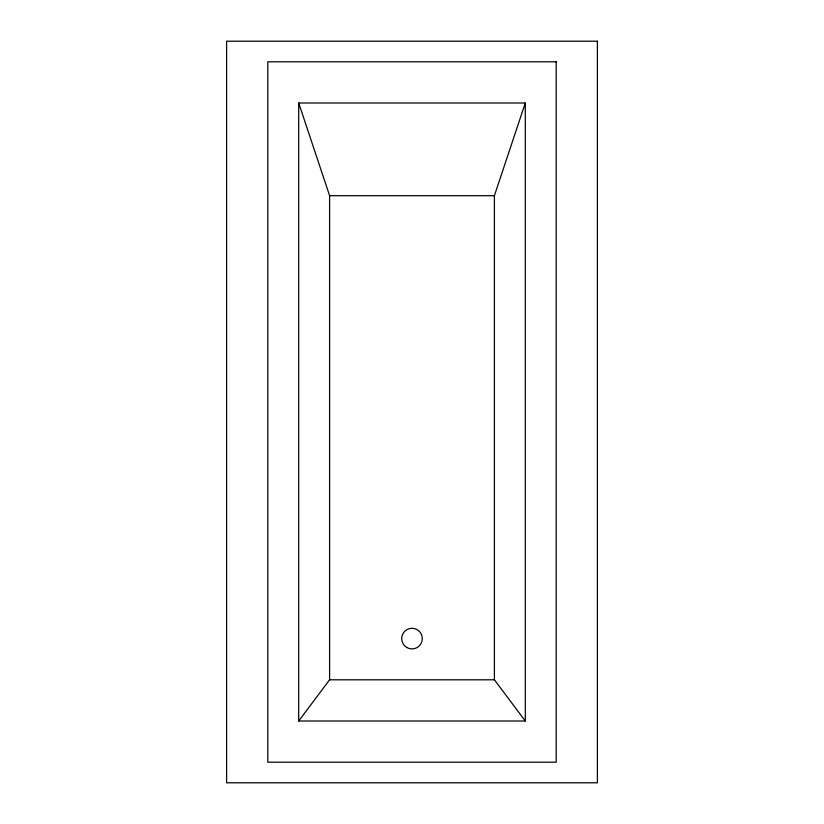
<?xml version="1.0" encoding="UTF-8"?>
<svg xmlns="http://www.w3.org/2000/svg" width="824" height="824" viewBox="0 0 824 824"><rect width="100%" height="100%" fill="white"/><g stroke="black" fill="none" stroke-linecap="round" stroke-linejoin="round"><path stroke-width="1.24" d="M525.3 721L494.4 679.8L494.4 195.7L525.3 103L298.7 103L298.7 721L525.3 721L525.3 103M298.7 721L329.6 679.8L329.6 195.7L298.7 103M329.6 195.7L494.4 195.7M329.6 679.8L494.4 679.8M597.4 41.2L226.6 41.2L226.6 782.8L597.4 782.8L597.4 41.2M556.2 61.8L267.8 61.8L267.8 762.2L556.2 762.2L556.2 61.8M406.85 647.52A10.3 10.3 0 0 0 422.3 638.6A10.3 10.3 0 0 0 406.85 629.68A10.3 10.3 0 0 0 406.85 647.52"/></g></svg>
